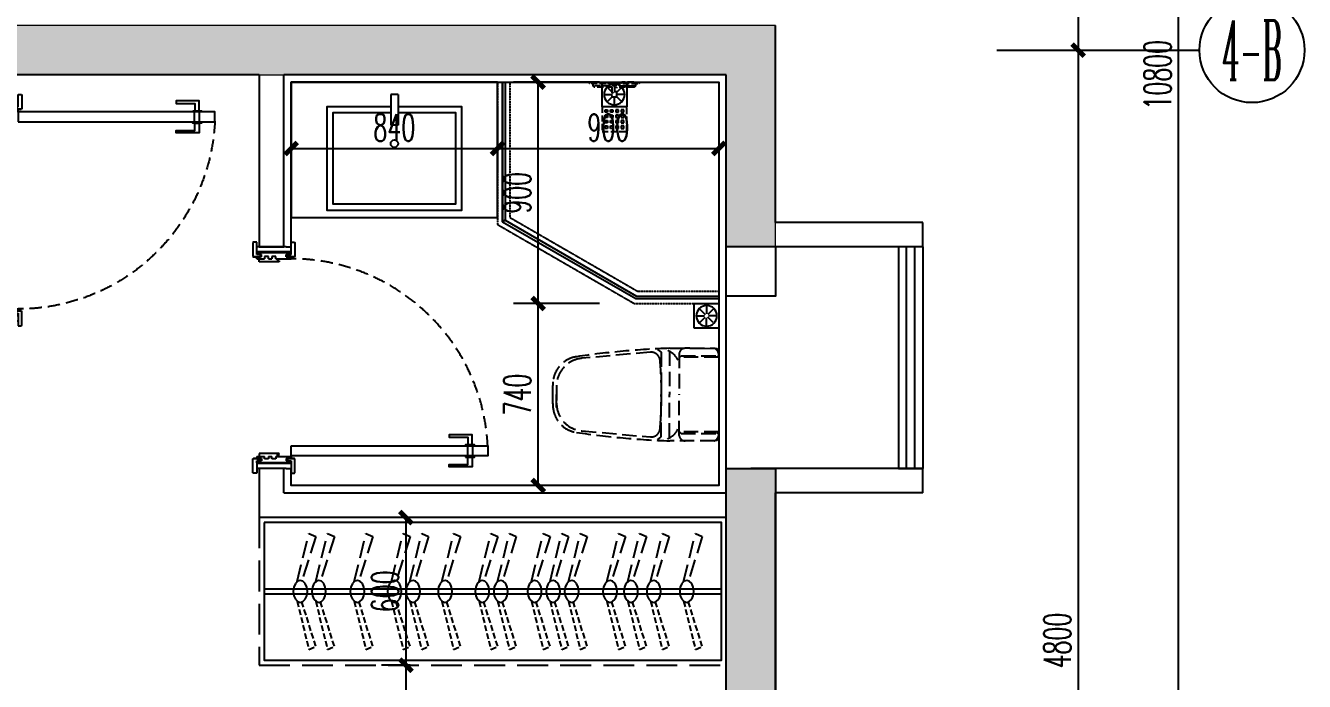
# Model space of a CAD drawing. Extents: x 184967 to 628822, y -100826 to 121332.
# Drawn here: x 400844 to 406046, y 7127 to 9793 of the extents above; entities that cross this region are included whole.
import ezdxf
from ezdxf.enums import TextEntityAlignment as Align

# ---------------------------------------------------------------- set-up
doc = ezdxf.new("R2010")
doc.units = 0
doc.header["$MEASUREMENT"] = 0
for name, pattern in [('__DASH', [0.35, 0.25, -0.1]), ('DASH', [0.35, 0.25, -0.1]), ('DASHED2', [0.375, 0.25, -0.125])]:
    doc.linetypes.add(name, pattern=pattern)
for name, color, linetype in [('0-固定家具到顶', 55, 'Continuous'), ('0-完成面', 47, 'Continuous'), ('0-活动家具', 55, 'Continuous'), ('AXIS_TEXT', 7, 'Continuous'), ('E03-地漏', 6, 'Continuous'), ('P10-固定家具', 51, 'Continuous'), ('P11-平面门套', 47, 'Continuous'), ('P11-平面门扇', 47, 'Continuous'), ('PUB_DIM', 3, 'Continuous'), ('WALL', 145, 'Continuous'), ('WINDOW', 141, 'Continuous')]:
    doc.layers.add(name, color=color, linetype=linetype)
doc.layers.add('4#6#-col-2F~31F$0$COLU', color=7, linetype='Continuous', lineweight=0)
doc.layers.add('4#6#-col-2F~31F$0$COLU_HATCH', color=251, linetype='Continuous', lineweight=0)
doc.styles.add('_TCH_AXIS', font='COMPLEX', dxfattribs={"bigfont": 'GBCBIG'})
doc.styles.add('COMPLEX', font='COMPLEX')
doc.styles.add('尺寸标注', font='txt.shx', dxfattribs={"width": 0.6, "height": 110})
doc.dimstyles.new('1-50', dxfattribs={"dimscale": 50, "dimtxt": 110, "dimasz": 1, "dimexe": 2, "dimexo": 2, "dimgap": 0.6, "dimtad": 1, "dimdec": 0, "dimrnd": 5, "dimtxsty": '尺寸标注', "dimblk": 'ARCHTICK', "dimcen": 2.5, "dimclrd": 251, "dimclre": 251, "dimclrt": 50, "dimadec": 0, "dimazin": 0, "dimtfac": 1, "dimtdec": 0, "dimtix": 1, "dimtmove": 2, "dimatfit": 3, "dimldrblk": 'DOT', "dimfxl": 1, "dimarcsym": 0})

# ---------------------------------------------------------------- blocks, each defined once
blk = doc.blocks.new('$WINLIB2D$00000001')
at = {"color": 0}
for points in [[(-0.4999999999999964, 0.5000000000000142), (-0.4999999999999964, -0.4999999999999858)], [(-0.4999999999999964, 0.5000000000000142), (0.5000000000000036, 0.5000000000000142)], [(0.5000000000000036, -0.4999999999999858), (0.5000000000000036, 0.5000000000000142)], [(0.5000000000000036, 0.1666666666666714), (-0.4999999999999964, 0.1666666666666714)], [(0.5000000000000036, -0.1666666666666572), (-0.4999999999999964, -0.1666666666666572)], [(-0.4999999999999964, -0.4999999999999858), (0.5000000000000036, -0.4999999999999858)]]:
    blk.add_lwpolyline(points, dxfattribs=at)
blk = doc.blocks.new('_ArchTick')
at = {"color": 0, "linetype": 'ByBlock', "const_width": 0.4}
blk.add_lwpolyline([(-0.5, -0.5), (0.5, 0.5)], dxfattribs=at)
blk = doc.blocks.new('*D1083')
at = {"layer": 'Defpoints', "color": 0, "linetype": 'ByBlock', "transparency": 16777216}
for p in [(404794.4121756805, 14993.38166650412), (405533.4859767653, 14993.38166650412), (404794.4121756805, 4193.381666684758)]:
    blk.add_point(p, dxfattribs=at)
at = {"layer": 'PUB_DIM', "color": 251, "lineweight": -2, "transparency": 16777216}
for p, q in [((405283.4859767653, 14993.38166650412), (405633.4859767653, 14993.38166650412)), ((405533.4859767653, 4193.381666684758), (405533.4859767653, 14993.38166650412)), ((405283.4859767653, 4193.381666684758), (405633.4859767653, 4193.381666684758))]:
    blk.add_line(p, q, dxfattribs=at)
at = {"layer": 'PUB_DIM', "color": 251, "linetype": 'ByBlock', "lineweight": -2, "transparency": 16777216, "xscale": 50, "yscale": 50, "zscale": 50}
for p, rotation in [((405533.4859767653, 14993.38166650412), 90), ((405533.4859767653, 4193.381666684758), 270)]:
    blk.add_blockref('_ArchTick', p, dxfattribs=dict(at, rotation=rotation))
at = {"layer": 'PUB_DIM', "color": 50, "linetype": 'ByBlock', "transparency": 16777216, "insert": (405448.4859767652, 9593.38166659432), "char_height": 110, "attachment_point": 5, "rotation": 90, "style": '尺寸标注'}
blk.add_mtext('10800', dxfattribs=at)
blk = doc.blocks.new('_Dot')
at = {"color": 0, "linetype": 'ByBlock', "lineweight": -2}
blk.add_line((-0.5, 0), (-1, 0), dxfattribs=at)
at = {"color": 0, "linetype": 'ByBlock', "const_width": 0.5}
blk.add_lwpolyline([(-0.25, 0, 1), (0.25, 0, 1)], format="xyb", close=True, dxfattribs=at)
blk = doc.blocks.new('*D1086')
at = {"layer": 'Defpoints', "color": 0, "linetype": 'ByBlock', "transparency": 16777216}
for p in [(404794.4121756805, 12393.38166650409), (404794.4121756805, 9693.381666504083), (405125.6928600465, 9693.381666504083)]:
    blk.add_point(p, dxfattribs=at)
at = {"layer": 'PUB_DIM', "color": 251, "lineweight": -2, "transparency": 16777216}
for p, q in [((404894.4121756805, 12393.38166650409), (405225.6928600465, 12393.38166650409)), ((405125.6928600465, 12393.38166650409), (405125.6928600465, 9693.381666504083)), ((404894.4121756805, 9693.381666504083), (405225.6928600465, 9693.381666504083))]:
    blk.add_line(p, q, dxfattribs=at)
at = {"layer": 'PUB_DIM', "color": 251, "linetype": 'ByBlock', "lineweight": -2, "transparency": 16777216, "xscale": 50, "yscale": 50, "zscale": 50}
for p, rotation in [((405125.6928600465, 12393.38166650409), 90), ((405125.6928600465, 9693.381666504083), 270)]:
    blk.add_blockref('_ArchTick', p, dxfattribs=dict(at, rotation=rotation))
at = {"layer": 'PUB_DIM', "color": 50, "linetype": 'ByBlock', "transparency": 16777216, "insert": (405040.6928600463, 11043.38166650397), "char_height": 110, "attachment_point": 5, "rotation": 90, "style": '尺寸标注'}
blk.add_mtext('2700', dxfattribs=at)
blk = doc.blocks.new('*D1087')
at = {"layer": 'Defpoints', "color": 0, "linetype": 'ByBlock', "transparency": 16777216}
for p in [(404794.4121756805, 9693.381666504083), (404794.4121756805, 4893.381666504081), (405125.6928600465, 4893.381666504081)]:
    blk.add_point(p, dxfattribs=at)
at = {"layer": 'PUB_DIM', "color": 251, "lineweight": -2, "transparency": 16777216}
for p, q in [((404894.4121756805, 9693.381666504083), (405225.6928600465, 9693.381666504083)), ((405125.6928600465, 9693.381666504083), (405125.6928600465, 4893.381666504081)), ((404894.4121756805, 4893.381666504081), (405225.6928600465, 4893.381666504081))]:
    blk.add_line(p, q, dxfattribs=at)
at = {"layer": 'PUB_DIM', "color": 251, "linetype": 'ByBlock', "lineweight": -2, "transparency": 16777216, "xscale": 50, "yscale": 50, "zscale": 50}
for p, rotation in [((405125.6928600465, 9693.381666504083), 90), ((405125.6928600465, 4893.381666504081), 270)]:
    blk.add_blockref('_ArchTick', p, dxfattribs=dict(at, rotation=rotation))
at = {"layer": 'PUB_DIM', "color": 50, "linetype": 'ByBlock', "transparency": 16777216, "insert": (405040.6928600463, 7293.381666503967), "char_height": 110, "attachment_point": 5, "rotation": 90, "style": '尺寸标注'}
blk.add_mtext('4800', dxfattribs=at)
blk = doc.blocks.new('_AXISO')
blk.add_circle((0, 0), 0.5)
at = {"layer": 'AXIS_TEXT', "style": 'COMPLEX', "width": 1.041666666666667}
blk.add_attdef('A', text='', height=0.56, dxfattribs=at).set_placement((-0.25, -0.28), (0.25, -0.28), align=Align.FIT)
blk = doc.blocks.new('KP12.00 Level 23 Keyplan$0$HBA-Hanger')
at = {"color": 250, "linetype": 'DASH', "ltscale": 300}
blk.add_polyline3d([(-46.9451, 30.1133, 0), (-43.7782, 19.371, 0), (-33.1952, 8.819989999999999, 0), (-18.7283, 2.44564, 0), (0, 0, 0), (18.7283, 2.44564, 0), (33.1952, 8.819989999999999, 0), (43.7782, 19.371, 0), (46.9451, 30.1133, 0), (43.7782, 40.8557, 0), (33.1952, 51.4067, 0), (18.7283, 57.78100000000001, 0), (0, 60.2267, 0), (-18.7283, 57.78100000000001, 0), (-33.1952, 51.4067, 0), (-43.7782, 40.8557, 0)], close=True, dxfattribs=at)
at = {"color": 250, "linetype": 'DASH', "ltscale": 100}
blk.add_polyline3d([(-41.9496, 43.4272, 0), (-248.539, -6.68425, 0), (-234.963, -36.2244, 0), (-45.5965, 22.9304, 0)], dxfattribs=at)
at = {"color": 250, "linetype": 'DASH', "ltscale": 300}
blk.add_polyline3d([(41.9496, 43.4272, 0), (248.539, -6.68425, 0), (234.963, -36.2244, 0), (45.5965, 22.9304, 0)], dxfattribs=at)
blk = doc.blocks.new('A$C45F771E5')
at = {"linetype": 'DASH', "ltscale": 250}
for p, q in [((0.00102550160399062, 409.3513456922281), (8.92933470659217, 421.6176398677542)), ((1.01831458255765, 223.8478525753016), (1.018314582674065, 393.4956126295146)), ((10.18263413538251, 391.407680940514), (2.401482614886746, 384.2809032741259)), ((20.00429553250433, 423.8478525753017), (213.6609417224827, 423.8478525751271)), ((266.7361278903263, 418.9728137101046), (249.9953908509051, 406.7065195345785)), ((1.01831458255765, 54.20009251796475), (1.01831458255765, 223.8478525753016)), ((10.18263413521345, 56.28802420683974), (2.401482614601263, 63.41480187340241)), ((0.001025501434924081, 38.34435945530021), (8.92933470630669, 26.07806527954128)), ((213.660941722308, 23.84785257223595), (20.00429553232971, 23.84785257223595))]:
    blk.add_line(p, q, dxfattribs=at)
at = {"color": 251, "linetype": 'DASH', "ltscale": 250}
for p, q in [((8.92933470659217, 421.6176398677542), (94.86496239268482, 423.8478525752342)), ((164.724924087839, 391.407680940514), (10.18263413538251, 391.407680940514)), ((172.0737794267132, 383.2011186058423), (164.724924087839, 391.407680940514)), ((172.9881622440533, 400.4303954344265), (172.9881622440007, 223.8478525751852)), ((214.2818844082358, 410.0518634527106), (214.2818844082358, 223.8478525751852)), ((249.9953908509051, 406.7065195345785), (249.9953908508469, 223.8478525751852)), ((2.61763070590122, 385.144780722903), (171.2091870635866, 385.1447807227285)), ((702.8442899930574, 279.2833265614313), (702.8442899929984, 223.8478525488442)), ((172.9881622438843, 47.26530971304345), (172.9881622440007, 223.8478525751852)), ((214.2818844081194, 37.64384169465231), (214.2818844082358, 223.8478525751852)), ((249.9953908508469, 40.98918561266802), (249.9953908508469, 223.8478525751852)), ((2.617630705732153, 62.55092442474165), (171.2091870634176, 62.55092442474165)), ((164.7249240876699, 56.28802420689792), (10.18263413521345, 56.28802420683974)), ((172.0737794265442, 64.49458654174418), (164.7249240876699, 56.28802420689792)), ((8.92933470630669, 26.07806527954128), (94.86496239251572, 23.84785257223595)), ((127.2302854773297, 23.84785257223595), (146.2030548807524, 23.84785257223595)), ((266.7361278900935, 28.7228914371419), (249.9953908508469, 40.98918561266802))]:
    blk.add_line(p, q, dxfattribs=at)
for points in [[(0.00102550160399062, 409.3513456922281), (8.92933470659217, 421.6176398677542), (94.86496239268482, 423.8478525752342)], [(172.0737794267132, 383.2011186058423), (164.724924087839, 391.407680940514), (10.18263413538251, 391.407680940514), (2.401482614886746, 384.2809032741259)], [(214.2818844082358, 410.0518634527106), (214.2818844082358, 223.8478525751852)], [(266.7361278903263, 418.9728137101046), (249.9953908509051, 406.7065195345785), (249.9953908508469, 223.8478525751852)], [(2.61763070590122, 385.144780722903), (171.2091870635866, 385.1447807227285)], [(214.2818844081194, 37.64384169465231), (214.2818844082358, 223.8478525751852)], [(266.7361278900935, 28.7228914371419), (249.9953908508469, 40.98918561266802), (249.9953908508469, 223.8478525751852)], [(172.0737794265442, 64.49458654174418), (164.7249240876699, 56.28802420689792), (10.18263413521345, 56.28802420683974), (2.401482614601263, 63.41480187340241)], [(2.617630705732153, 62.55092442474165), (171.2091870634176, 62.55092442474165)], [(0.001025501434924081, 38.34435945530021), (8.92933470630669, 26.07806527954128), (94.86496239251572, 23.84785257223595)]]:
    blk.add_lwpolyline(points, dxfattribs=at)
for points in [[(127.2302854775569, 423.8478525752342), (146.2030548809216, 423.8478525752342, -0.3754996374147732), (172.9881622440533, 400.4303954344265), (172.9881622440007, 223.8478525751852)], [(223.2102834875986, 414.5123385816113, 0.1885222321865349), (177.4524067208695, 372.1378994287807, -15.47106242147901)], [(249.1720840398047, 223.8478525751852, 0.01994155661742737), (255.0831698799448, 77.60918515224077, 0.4066722464521865), (296.4607791803137, 40.63386732225374), (593.525538256613, 67.18109501083313, 0.3883429625207723), (702.8442899929984, 186.704778586646), (702.8442899929984, 260.9909265198017, 0.3883429624818031), (593.5255382728024, 380.5146100941678), (296.4607791803137, 407.0618378247599)], [(127.2302854773297, 23.84785257223595), (146.2030548807524, 23.84785257223595, 0.3754996374147732), (172.9881622438843, 47.26530971304345), (172.9881622440007, 223.8478525751852)], [(223.2102834874822, 33.183366565868, -0.1885222321865349), (177.452406720753, 75.55780571846591, 15.47106242147901)]]:
    blk.add_lwpolyline(points, format="xyb", dxfattribs=at)
at = {"linetype": 'DASH', "ltscale": 250}
for centre, radius, start, end in [((34.77285025132005, 393.4956126295146), 33.75453566864599, 115.9462643292939, 180.0000000033351), ((81.54727861517506, -3282.670467726673), 3708.872076290801, 81.71209102201253, 87.9586362328264), ((598.8737855585706, 268.7202549612136), 120, 4.708614871515087, 81.7120910220123), ((-47.97566272504196, 215.4416321999431), 769.0399220295711, 0.62630108548336, 4.708614871515087), ((-47.97566272492553, 232.2540728983275), 769.0399220295761, 355.2913851290503, 359.373698914515), ((598.8737855592183, 178.975450143445), 120, 278.2879089717577, 355.2913851290503), ((81.54727901306143, 3730.366172811302), 3708.87207621372, 272.0413637610987, 278.2879089717581), ((34.77285025132005, 54.20009251796475), 33.7545356685915, 180.0000000033351, 244.0537356707062)]:
    blk.add_arc(centre, radius, start, end, dxfattribs=at)
at = {"color": 251, "linetype": 'DASH', "ltscale": 250}
for centre, radius, start, end in [((146.2030548809216, 396.8205953501654), 27.02725722512696, 7.675444633609972, 90), ((254.5271080249513, 334.802030780469), 85.64155923862576, 111.4490195279883, 154.1539204120492), ((294.7431819340272, 367.3442543554702), 39.75470509197115, 87.52377194218319, 176.0446162020167), ((2084.739244785531, 222.8915346462657), 1835.567409863138, 175.4004868372702, 179.970149295022), ((2084.739244355904, 224.8041704823966), 1835.567409433512, 180.0298507088602, 184.599513163269), ((254.5271080248349, 112.8936743668357), 85.64155923862576, 205.8460795909292, 248.5509804720116), ((294.7431819339108, 80.35145079177639), 39.75470509207925, 183.9553837979833, 272.4762280311253), ((146.2030548807524, 50.8751097973047), 27.02725722512696, 270, 352.3245553597796)]:
    blk.add_arc(centre, radius, start, end, dxfattribs=at)
blk = doc.blocks.new('*D1106')
at = {"layer": 'Defpoints', "color": 0, "linetype": 'ByBlock', "transparency": 16777216}
for p in [(401924.4121759415, 9563.381665629771), (402764.4121756691, 9563.381665629771), (402764.4121756691, 9293.836216908705)]:
    blk.add_point(p, dxfattribs=at)
at = {"layer": 'WALL', "color": 251, "lineweight": -2, "transparency": 16777216}
for p, q in [((401924.4121759415, 9463.381665629771), (401924.4121759415, 9193.836216908705)), ((402764.4121756691, 9463.381665629771), (402764.4121756691, 9193.836216908705)), ((401924.4121759415, 9293.836216908705), (402764.4121756691, 9293.836216908705))]:
    blk.add_line(p, q, dxfattribs=at)
at = {"layer": 'WALL', "color": 251, "linetype": 'ByBlock', "lineweight": -2, "transparency": 16777216, "xscale": 50, "yscale": 50, "zscale": 50, "rotation": 180}
blk.add_blockref('_ArchTick', (401924.4121759415, 9293.836216908705), dxfattribs=at)
at = {"layer": 'WALL', "color": 251, "linetype": 'ByBlock', "lineweight": -2, "transparency": 16777216, "xscale": 50, "yscale": 50, "zscale": 50}
blk.add_blockref('_ArchTick', (402764.4121756691, 9293.836216908705), dxfattribs=at)
at = {"layer": 'WALL', "color": 50, "linetype": 'ByBlock', "transparency": 16777216, "insert": (402344.4121758053, 9378.836216908705), "char_height": 110, "attachment_point": 5, "style": '尺寸标注'}
blk.add_mtext('840', dxfattribs=at)
blk = doc.blocks.new('*D1107')
at = {"layer": 'Defpoints', "color": 0, "linetype": 'ByBlock', "transparency": 16777216}
for p in [(402764.4121756691, 9563.381665629771), (403664.4121756691, 9563.381664909524), (403664.4121756691, 9293.836216908705)]:
    blk.add_point(p, dxfattribs=at)
at = {"layer": 'WALL', "color": 251, "lineweight": -2, "transparency": 16777216}
for p, q in [((402764.4121756691, 9463.381665629771), (402764.4121756691, 9193.836216908705)), ((403664.4121756691, 9463.381664909524), (403664.4121756691, 9193.836216908705)), ((402764.4121756691, 9293.836216908705), (403664.4121756691, 9293.836216908705))]:
    blk.add_line(p, q, dxfattribs=at)
at = {"layer": 'WALL', "color": 251, "linetype": 'ByBlock', "lineweight": -2, "transparency": 16777216, "xscale": 50, "yscale": 50, "zscale": 50, "rotation": 180}
blk.add_blockref('_ArchTick', (402764.4121756691, 9293.836216908705), dxfattribs=at)
at = {"layer": 'WALL', "color": 251, "linetype": 'ByBlock', "lineweight": -2, "transparency": 16777216, "xscale": 50, "yscale": 50, "zscale": 50}
blk.add_blockref('_ArchTick', (403664.4121756691, 9293.836216908705), dxfattribs=at)
at = {"layer": 'WALL', "color": 50, "linetype": 'ByBlock', "transparency": 16777216, "insert": (403214.4121756691, 9378.836216908705), "char_height": 110, "attachment_point": 5, "style": '尺寸标注'}
blk.add_mtext('900', dxfattribs=at)
blk = doc.blocks.new('*D1108')
at = {"layer": 'Defpoints', "color": 0, "linetype": 'ByBlock', "transparency": 16777216}
for p in [(402929.1125964245, 8663.381664855744), (403664.4121758154, 8663.381664855744), (403664.4121759454, 7923.381664843826)]:
    blk.add_point(p, dxfattribs=at)
at = {"layer": 'WALL', "color": 251, "lineweight": -2, "transparency": 16777216}
for p, q in [((403179.1125964245, 8663.381664855744), (402829.1125964245, 8663.381664855744)), ((402929.1125964245, 7923.381664843825), (402929.1125964245, 8663.381664855744)), ((403179.1125964245, 7923.381664843825), (402829.1125964245, 7923.381664843825))]:
    blk.add_line(p, q, dxfattribs=at)
at = {"layer": 'WALL', "color": 251, "linetype": 'ByBlock', "lineweight": -2, "transparency": 16777216, "xscale": 50, "yscale": 50, "zscale": 50}
for p, rotation in [((402929.1125964245, 8663.381664855744), 90), ((402929.1125964245, 7923.381664843825), 270)]:
    blk.add_blockref('_ArchTick', p, dxfattribs=dict(at, rotation=rotation))
at = {"layer": 'WALL', "color": 50, "linetype": 'ByBlock', "transparency": 16777216, "insert": (402844.1125964244, 8293.381664849669), "char_height": 110, "attachment_point": 5, "rotation": 90, "style": '尺寸标注'}
blk.add_mtext('740', dxfattribs=at)
blk = doc.blocks.new('*D1109')
at = {"layer": 'Defpoints', "color": 0, "linetype": 'ByBlock', "transparency": 16777216}
for p in [(402929.1125964245, 9563.381664909528), (403664.4121756693, 9563.381664909528), (403664.4121758154, 8663.381664855744)]:
    blk.add_point(p, dxfattribs=at)
at = {"layer": 'WALL', "color": 251, "lineweight": -2, "transparency": 16777216}
for p, q in [((403179.1125964245, 9563.381664909528), (402829.1125964245, 9563.381664909528)), ((402929.1125964245, 8663.381664855744), (402929.1125964245, 9563.381664909528)), ((403179.1125964245, 8663.381664855744), (402829.1125964245, 8663.381664855744))]:
    blk.add_line(p, q, dxfattribs=at)
at = {"layer": 'WALL', "color": 251, "linetype": 'ByBlock', "lineweight": -2, "transparency": 16777216, "xscale": 50, "yscale": 50, "zscale": 50}
for p, rotation in [((402929.1125964245, 9563.381664909528), 90), ((402929.1125964245, 8663.381664855744), 270)]:
    blk.add_blockref('_ArchTick', p, dxfattribs=dict(at, rotation=rotation))
at = {"layer": 'WALL', "color": 50, "linetype": 'ByBlock', "transparency": 16777216, "insert": (402844.1125964244, 9113.38166488252), "char_height": 110, "attachment_point": 5, "rotation": 90, "style": '尺寸标注'}
blk.add_mtext('900', dxfattribs=at)
blk = doc.blocks.new('*U897')
for p, q in [((8881.690082532416, 2357.286301558022), (8921.690082532416, 2357.286301558022)), ((8881.690082532416, 2337.286301558022), (8921.690082532416, 2337.286301558022)), ((8072.909224809416, 1599.684220538971), (8072.909224809417, 1619.684220539)), ((8972.90922461915, 1599.684220538968), (8972.90922461915, 1619.684220539055)), ((8072.909224809379, 1599.684220539), (8072.909224601985, 1499.684220538942)), ((8972.909224619216, 1599.684220538997), (8972.90922482661, 1499.684220538939)), ((8072.909224601985, 1499.684220538942), (8072.909224601985, 1479.684220539)), ((8972.90922482661, 1499.684220538939), (8972.909224826608, 1479.684220538997))]:
    blk.add_line(p, q)
at = {"ltscale": 200}
for p, q in [((8052.828697551973, 1633.084220539023), (8054.42869755195, 1634.684220539)), ((8052.828697551973, 1619.684220539), (8052.828697551973, 1633.084220539023)), ((8103.828697551857, 1619.684220539), (8052.828697551973, 1619.684220539)), ((8054.42869755195, 1634.684220539), (8111.228697551996, 1634.684220539)), ((8092.828697551973, 1619.684220539), (8092.828697551971, 1479.684220539)), ((8095.828697551971, 1479.684220539), (8095.828697551973, 1619.684220539)), ((8095.828697551973, 1619.684220539), (8095.828697551971, 1479.684220539)), ((8103.828697551739, 1599.684220539), (8103.828697551857, 1619.684220539)), ((8111.228697551996, 1634.684220539), (8112.828697551973, 1633.084220539023)), ((8112.828697551973, 1633.084220539023), (8112.828697551971, 1604.684220539)), ((8112.828697551506, 1599.684220539), (8112.828697551508, 1631.639428719356)), ((8120.828697551973, 1619.684220539), (8112.828697551973, 1619.684220539)), ((8120.82869755203, 1557.467058610813), (8120.828697552031, 1619.684220539)), ((8924.989751876623, 1619.684220538997), (8932.989751876623, 1619.684220538997)), ((8924.989751876565, 1557.46705861081), (8924.989751876565, 1619.684220538997)), ((8934.5897518766, 1634.684220538997), (8932.989751876623, 1633.08422053902)), ((8932.989751876623, 1633.08422053902), (8932.989751876623, 1604.684220538997)), ((8932.989751877089, 1599.684220538997), (8932.989751877089, 1631.639428719353)), ((8991.389751876646, 1634.684220538997), (8934.5897518766, 1634.684220538997)), ((8941.989751876856, 1599.684220538997), (8941.98975187674, 1619.684220538997)), ((8941.98975187674, 1619.684220538997), (8992.989751876623, 1619.684220538997)), ((8949.989751876623, 1479.684220538997), (8949.989751876623, 1619.684220538997)), ((8949.989751876623, 1619.684220538997), (8949.989751876623, 1479.684220538997)), ((8952.989751876623, 1619.684220538997), (8952.989751876623, 1479.684220538997)), ((8992.989751876623, 1633.08422053902), (8991.389751876646, 1634.684220538997)), ((8992.989751876623, 1619.684220538997), (8992.989751876623, 1633.08422053902)), ((8104.828697551739, 1604.684220539), (8103.828697551739, 1605.684220539)), ((8112.828697551739, 1599.684220539), (8103.828697551739, 1599.684220539)), ((8112.828697551971, 1604.684220539), (8104.828697551739, 1604.684220539)), ((8120.82869755203, 1571.684220539), (8124.913295194854, 1571.684220538942)), ((8124.913295194796, 1563.964220538737), (8124.913295194854, 1571.684220538942)), ((8124.913295194796, 1563.964220538737), (8128.744099909205, 1563.964220538737)), ((8128.744099909205, 1563.964220538737), (8128.744099909263, 1571.684220538942)), ((8128.744099909263, 1571.684220538942), (8132.82869755203, 1571.684220539)), ((8132.82869755203, 1571.684220539), (8132.82869755203, 1489.684220539)), ((8912.989751876565, 1571.684220538997), (8912.989751876565, 1489.684220538997)), ((8917.074349519331, 1571.684220538939), (8912.989751876565, 1571.684220538997)), ((8917.07434951939, 1563.964220538734), (8917.074349519331, 1571.684220538939)), ((8920.905154233798, 1563.964220538734), (8917.07434951939, 1563.964220538734)), ((8924.989751876565, 1571.684220538997), (8920.90515423374, 1571.684220538939)), ((8920.905154233798, 1563.964220538734), (8920.90515423374, 1571.684220538939)), ((8932.989751876623, 1604.684220538997), (8940.989751876856, 1604.684220538997)), ((8932.989751876856, 1599.684220538997), (8941.989751876856, 1599.684220538997)), ((8940.989751876856, 1604.684220538997), (8941.989751876856, 1605.684220538997)), ((8111.82869755203, 1557.467058610813), (8111.82869755203, 1541.467058610813)), ((8120.82869755203, 1557.467058610813), (8111.82869755203, 1557.467058610813)), ((8111.82869755203, 1541.467058610813), (8120.82869755203, 1541.467058610813)), ((8120.82869755203, 1528.0825231715), (8111.82869755203, 1528.0825231715)), ((8111.82869755203, 1528.0825231715), (8111.82869755203, 1512.0825231715)), ((8111.82869755203, 1512.0825231715), (8120.82869755203, 1512.0825231715)), ((8120.82869755203, 1528.0825231715), (8120.82869755203, 1541.467058610813)), ((8120.82869755203, 1479.684220539), (8120.82869755203, 1512.0825231715)), ((8924.989751876565, 1557.46705861081), (8933.989751876565, 1557.46705861081)), ((8924.989751876565, 1528.082523171497), (8924.989751876565, 1541.46705861081)), ((8933.989751876565, 1541.46705861081), (8924.989751876565, 1541.46705861081)), ((8924.989751876565, 1528.082523171497), (8933.989751876565, 1528.082523171497)), ((8924.989751876565, 1479.684220538997), (8924.989751876565, 1512.082523171497)), ((8933.989751876565, 1512.082523171497), (8924.989751876565, 1512.082523171497)), ((8933.989751876565, 1557.46705861081), (8933.989751876565, 1541.46705861081)), ((8933.989751876565, 1528.082523171497), (8933.989751876565, 1512.082523171497)), ((8103.828697551855, 1479.684220539), (8052.828697551972, 1479.684220539)), ((8052.828697551972, 1479.684220539), (8052.828697551972, 1466.284220538977)), ((8052.828697551972, 1466.284220538977), (8054.428697551949, 1464.684220539)), ((8054.428697551949, 1464.684220539), (8111.228697551413, 1464.684220539)), ((8095.828697551971, 1479.684220539), (8103.828697551971, 1479.684220539)), ((8112.828697551739, 1499.684220539), (8103.828697551739, 1499.684220539)), ((8103.828697551739, 1499.684220539), (8103.828697551855, 1479.684220539)), ((8104.828697551739, 1494.684220539), (8103.828697551739, 1493.684220539)), ((8112.828697551971, 1494.684220539), (8104.828697551739, 1494.684220539)), ((8111.228697551413, 1464.684220539), (8112.828697551447, 1466.284220538977)), ((8112.828697551506, 1499.684220539), (8112.828697551447, 1466.284220538977)), ((8112.828697551971, 1466.684220539), (8112.828697551971, 1494.684220539)), ((8120.82869755203, 1479.684220539), (8112.82869755203, 1479.684220539)), ((8132.82869755203, 1489.684220539), (8120.82869755203, 1489.684220539)), ((8912.989751876565, 1489.684220538997), (8924.989751876565, 1489.684220538997)), ((8924.989751876565, 1479.684220538997), (8932.989751876565, 1479.684220538997)), ((8932.989751877089, 1499.684220538997), (8932.989751877147, 1466.284220538974)), ((8932.989751876856, 1499.684220538997), (8941.989751876856, 1499.684220538997)), ((8932.989751876623, 1494.684220538997), (8940.989751876856, 1494.684220538997)), ((8932.989751876623, 1466.684220538997), (8932.989751876623, 1494.684220538997)), ((8934.589751877182, 1464.684220538997), (8932.989751877147, 1466.284220538974)), ((8991.389751876644, 1464.684220538997), (8934.589751877182, 1464.684220538997)), ((8940.989751876856, 1494.684220538997), (8941.989751876856, 1493.684220538997)), ((8941.989751876856, 1499.684220538997), (8941.98975187674, 1479.684220538997)), ((8941.98975187674, 1479.684220538997), (8992.989751876621, 1479.684220538997)), ((8949.989751876623, 1479.684220538997), (8941.989751876623, 1479.684220538997)), ((8992.989751876621, 1466.284220538974), (8991.389751876644, 1464.684220538997)), ((8992.989751876621, 1479.684220538997), (8992.989751876621, 1466.284220538974))]:
    blk.add_line(p, q, dxfattribs=at)
for points in [[(8881.690082344581, 1619.684220539056), (8881.690082344585, 2419.684220539064), (8921.690082344585, 2419.684220539064), (8921.690082344581, 1619.684220539055)], [(8846.690082532416, 2356.175190447073), (8836.690082532416, 2356.175190447073), (8836.690082532416, 2262.841857113643), (8846.690082532416, 2262.841857113643), (8846.690082532416, 2338.397412669263), (8876.690082532416, 2338.397412669263), (8876.690082532416, 2356.175190447073)], [(8881.690082532416, 2329.508523780329), (8881.690082532416, 2365.064079335891), (8876.690082532416, 2365.064079335891), (8876.690082532416, 2329.508523780329)], [(8926.690082532532, 2329.508523780329), (8926.690082532532, 2365.064079335891), (8921.690082532416, 2365.064079335891), (8921.690082532416, 2329.508523780329)], [(8956.690082532416, 2356.175190447073), (8966.690082532416, 2356.175190447073), (8966.690082532416, 2262.841857113642), (8956.690082532416, 2262.841857113643), (8956.690082532416, 2338.397412669263), (8926.690082532532, 2338.397412669263), (8926.690082532532, 2356.175190447073)]]:
    blk.add_lwpolyline(points, close=True)
at = {"color": 250, "linetype": 'DASHED2', "ltscale": 200}
blk.add_arc((8921.690082344581, 1619.684220539055), 800.8613847925509, 92.65764205433811, 180, dxfattribs=at)
blk = doc.blocks.new('*D1110')
at = {"layer": 'Defpoints', "color": 0, "linetype": 'ByBlock', "transparency": 16777216}
for p in [(402508.5294654999, 7793.381666535981), (402391.619084352, 7193.381666536097), (402508.5294654998, 7193.381666536097)]:
    blk.add_point(p, dxfattribs=at)
at = {"layer": 'WALL', "color": 251, "lineweight": -2, "transparency": 16777216}
for p, q in [((402408.5294654999, 7793.381666535981), (402291.619084352, 7793.381666535981)), ((402391.619084352, 7793.381666535981), (402391.619084352, 7193.381666536097)), ((402408.5294654998, 7193.381666536097), (402291.619084352, 7193.381666536097))]:
    blk.add_line(p, q, dxfattribs=at)
at = {"layer": 'WALL', "color": 251, "linetype": 'ByBlock', "lineweight": -2, "transparency": 16777216, "xscale": 50, "yscale": 50, "zscale": 50}
for p, rotation in [((402391.619084352, 7793.381666535981), 90), ((402391.619084352, 7193.381666536097), 270)]:
    blk.add_blockref('_ArchTick', p, dxfattribs=dict(at, rotation=rotation))
at = {"layer": 'WALL', "color": 50, "linetype": 'ByBlock', "transparency": 16777216, "insert": (402306.6190843519, 7493.381666535924), "char_height": 110, "attachment_point": 5, "rotation": 90, "style": '尺寸标注'}
blk.add_mtext('600', dxfattribs=at)
blk = doc.blocks.new('*D1111')
at = {"layer": 'Defpoints', "color": 0, "linetype": 'ByBlock', "transparency": 16777216}
for p in [(402508.5294654998, 7193.381666536097), (402391.6190843516, 6543.381667825906), (402391.619084352, 6543.381667825906)]:
    blk.add_point(p, dxfattribs=at)
at = {"layer": 'WALL', "color": 251, "lineweight": -2, "transparency": 16777216}
for p, q in [((402408.5294654998, 7193.381666536097), (402291.619084352, 7193.381666536097)), ((402391.619084352, 7193.381666536097), (402391.619084352, 6543.381667825906)), ((402391.619084352, 6543.381667825906), (402491.619084352, 6543.381667825906))]:
    blk.add_line(p, q, dxfattribs=at)
at = {"layer": 'WALL', "color": 251, "linetype": 'ByBlock', "lineweight": -2, "transparency": 16777216, "xscale": 50, "yscale": 50, "zscale": 50}
for p, rotation in [((402391.619084352, 7193.381666536097), 90), ((402391.619084352, 6543.381667825906), 270)]:
    blk.add_blockref('_ArchTick', p, dxfattribs=dict(at, rotation=rotation))
at = {"layer": 'WALL', "color": 50, "linetype": 'ByBlock', "transparency": 16777216, "insert": (402306.6190843519, 6868.381667180886), "char_height": 110, "attachment_point": 5, "rotation": 90, "style": '尺寸标注'}
blk.add_mtext('650', dxfattribs=at)
blk = doc.blocks.new('A$C76680096')
at = {"color": 250, "ltscale": 10}
for p, q in [((22.77638892431792, 77.22383016908492), (44.35884866071865, 55.64137043268421)), ((50, 88.50021909340285), (50, 57.97801182488909)), ((77.2236110757403, 77.2238301690267), (55.64115133939775, 55.64137043268421)), ((11.5, 50.00021909340286), (42.02220726851374, 50.00021909340286)), ((22.77638892443434, 22.77660801760435), (44.35884866071865, 44.35906775388867)), ((50, 11.50021909340285), (50, 42.02242636168374)), ((77.22361107562388, 22.77660801766256), (55.64115133939775, 44.35906775388867)), ((88.49999999999999, 50.00021909340286), (57.97779273160267, 50.00021909340286))]:
    blk.add_line(p, q, dxfattribs=at)
blk.add_lwpolyline([(0, 0.0002190934028476), (100, 0.0002190934028476), (100, 100.0002190934028), (0, 100.0002190934028)], close=True)
blk.add_circle((50, 50.00021909340286), 42)
blk = doc.blocks.new('ngn')
for p, q in [((387519.8411042688, 106208.1692110398), (387644.8411042688, 106208.1692110398)), ((387519.8411042688, 106208.1692110398), (387519.8411042688, 106178.1692110398)), ((387519.8411042688, 106178.1692110398), (387644.8411042688, 106178.1692110398)), ((387644.8411042688, 106208.1692110398), (387644.8411042688, 106178.1692110398))]:
    blk.add_line(p, q)
for points in [[(387569.8411042688, 106178.1692110398), (387569.8411042688, 105918.1692110398), (387989.8411042688, 105918.1692110398), (387989.8411042688, 106468.1692110398), (387569.8411042688, 106468.1692110398), (387569.8411042688, 106208.1692110398)], [(387594.8411042688, 106178.1692110398), (387594.8411042688, 105943.1692110398), (387964.8411042688, 105943.1692110398), (387964.8411042688, 106443.1692110398), (387594.8411042688, 106443.1692110398), (387594.8411042688, 106208.1692110398)]]:
    blk.add_lwpolyline(points)
blk.add_circle((387719.8411042688, 106193.1692110398), 14.99999999999999)
blk = doc.blocks.new('dfgdf')
at = {"linetype": 'DASH', "ltscale": 100}
for p, q in [((78687.68891884388, 2714.935196453684), (78707.68891882898, 2714.935196696178)), ((78687.68891930641, 2674.93519646486), (78687.68891884388, 2714.935196453684)), ((78707.68891882898, 2714.935196696178), (78707.68891929151, 2674.935196685001)), ((78595.88859303648, 2657.935195407111), (78595.88859304055, 2656.93519539966)), ((78697.4817121354, 2659.935196574406), (78597.47417833182, 2659.935195414211)), ((78618.47417838222, 2654.935195657054), (78597.47417838968, 2654.935195414211)), ((78611.10333409128, 2667.935195583014), (78611.10333415322, 2661.935195575563)), ((78612.68891937919, 2669.935195597682), (78612.68891937964, 2669.891789696041)), ((78687.68891930641, 2674.93519646486), (78617.68891930647, 2674.93519565554)), ((78618.47417838222, 2654.935195657054), (78666.70617240763, 2654.9351962148)), ((78668.70617235804, 2657.935196249142), (78668.70617236957, 2656.935196245417)), ((78697.4817121354, 2659.935196574406), (78797.48924594643, 2659.935197727035)), ((78777.68891929896, 2674.935197509221), (78707.68891929902, 2674.935196696177)), ((78726.25725196647, 2657.935196914572), (78726.25725196316, 2656.935196903396)), ((78776.48924600429, 2654.935197484193), (78728.25725199378, 2654.935196937739)), ((78776.48924600429, 2654.935197484193), (78797.48924600423, 2654.935197727035)), ((78782.68891936427, 2669.935197563355), (78782.68891936474, 2669.891791661714)), ((78784.2745046985, 2667.935197585473), (78784.27450477533, 2661.935197578023)), ((78799.48924595462, 2657.935197761377), (78799.48924597372, 2656.935197753926))]:
    blk.add_line(p, q, dxfattribs=at)
at = {"color": 250, "linetype": 'DASH', "ltscale": 100}
for p, q in [((78676.03410144037, 2669.935196326326), (78612.68891937172, 2669.935195608858)), ((78707.68891936427, 2669.935196699902), (78687.68891937919, 2669.935196479761)), ((78718.92932261412, 2669.93519681492), (78782.27450469023, 2669.935197547406))]:
    blk.add_line(p, q, dxfattribs=at)
at = {"color": 251, "linetype": 'DASH', "ltscale": 100}
blk.add_line((78668.70617236957, 2656.935196245417), (78726.25725196316, 2656.935196903396), dxfattribs=at)
at = {"linetype": 'DASH', "ltscale": 100}
blk.add_lwpolyline([(78747.68892127744, 2754.935196763116), (78647.68892127744, 2754.935195607577), (78647.68892012196, 2854.935195607577), (78747.6889201219, 2854.935196763116)], close=True, dxfattribs=at)
at = {"color": 250, "linetype": 'DASH', "ltscale": 100}
for points in [[(78659.68892037628, 2832.919650884556), (78669.68892037628, 2832.919651000157), (78669.68892026077, 2842.919651000157), (78659.68892026079, 2842.919650884672)], [(78659.68892063052, 2810.919650884672), (78669.68892063058, 2810.919651000157), (78669.68892051492, 2820.919651000157), (78659.68892051496, 2820.919650884673)], [(78681.68892037633, 2832.919651138924), (78691.68892037633, 2832.919651254409), (78691.68892026077, 2842.919651254408), (78681.68892026077, 2842.919651138924)], [(78681.68892063058, 2810.919651138924), (78691.68892063058, 2810.919651254408), (78691.68892051504, 2820.919651254408), (78681.68892051496, 2820.919651138924)], [(78713.68892037633, 2832.919651508659), (78703.68892037633, 2832.919651393059), (78703.68892026077, 2842.919651393059), (78713.68892026079, 2842.919651508659)], [(78713.68892063062, 2810.919651508659), (78703.68892063058, 2810.919651393059), (78703.68892051496, 2820.919651393058), (78713.68892051504, 2820.919651508659)], [(78735.68892037633, 2832.919651762911), (78725.68892037633, 2832.919651647309), (78725.68892026079, 2842.91965164731), (78735.68892026079, 2842.919651762793)], [(78735.68892063058, 2810.919651762795), (78725.68892063058, 2810.91965164731), (78725.68892051496, 2820.91965164731), (78735.68892051496, 2820.919651762793)], [(78659.68892088477, 2788.919650884673), (78669.68892088471, 2788.919651000157), (78669.68892076927, 2798.919651000157), (78659.68892076919, 2798.919650884673)], [(78659.68892113872, 2766.935195746111), (78669.68892113867, 2766.935195861712), (78669.68892102319, 2776.935195861713), (78659.68892102319, 2776.935195746228)], [(78681.68892088477, 2788.919651138924), (78691.68892088477, 2788.919651254408), (78691.68892076919, 2798.919651254408), (78681.68892076929, 2798.919651138924)], [(78681.68892113867, 2766.935196000479), (78691.68892113867, 2766.935196115964), (78691.68892102319, 2776.935196115963), (78681.68892102313, 2776.935196000481)], [(78713.68892088477, 2788.919651508659), (78703.68892088477, 2788.919651393058), (78703.68892076923, 2798.919651393058), (78713.68892076923, 2798.91965150866)], [(78713.68892113867, 2766.935196370214), (78703.68892113867, 2766.935196254614), (78703.68892102319, 2776.935196254614), (78713.68892102319, 2776.935196370214)], [(78735.68892088477, 2788.919651762793), (78725.68892088477, 2788.91965164731), (78725.68892076923, 2798.91965164731), (78735.68892076923, 2798.919651762795)], [(78735.68892113867, 2766.935196624349), (78725.68892113867, 2766.935196508748), (78725.68892102319, 2776.935196508865), (78735.68892102319, 2776.935196624349)]]:
    blk.add_lwpolyline(points, close=True, dxfattribs=at)
at = {"linetype": 'DASH', "ltscale": 100}
for centre, radius, start, end in [((78597.88859301413, 2657.935195430277), 1.999999999999999, 90.00000066034058, 180.0000006636755), ((78597.888593048, 2656.935195441453), 1.999999999999999, 180.0000006636755, 270.0000006636756), ((78613.10333408372, 2667.935195621081), 1.999999999999999, 90.00000066367562, 180.0000006636755), ((78613.1033341531, 2661.935195613632), 1.999999999999999, 180.0000006636755, 270.0000006636756), ((78617.68891936427, 2669.935195659149), 4.999999999999999, 90.00000066034058, 180.0000006636755), ((78617.68891937906, 2669.935195659149), 4.999999999999999, 90.00000066367562, 180.0000006636755), ((78666.70617237294, 2657.935196233426), 1.999999999999999, 6.636756077999999e-07, 90.00000066034058), ((78666.70617238447, 2656.935196225975), 1.999999999999999, 270.0000006603405, 6.636756077999999e-07), ((78728.25725195152, 2657.935196937739), 1.999999999999999, 90.00000066034058, 180.0000006636755), ((78728.2572519855, 2656.935196937739), 1.999999999999999, 180.0000006636755, 270.0000006603405), ((78777.68891936421, 2669.935197509222), 4.999999999999999, 6.636756077999999e-07, 90.00000066034058), ((78782.27450470594, 2667.935197577091), 1.999999999999999, 6.636756077999999e-07, 90.00000066034058), ((78782.27450477533, 2661.935197569758), 1.999999999999999, 270.0000006603405, 6.636756077999999e-07), ((78797.48924597699, 2657.93519773821), 1.999999999999999, 6.636756077999999e-07, 90.00000066034058), ((78797.48924596622, 2656.935197749386), 1.999999999999999, 270.0000006603405, 6.636756077999999e-07)]:
    blk.add_arc(centre, radius, start, end, dxfattribs=at)

msp = doc.modelspace()

# ---------------------------------------------------------------- hatches: boundary and pattern name
at = {"layer": '4#6#-col-2F~31F$0$COLU_HATCH'}
for points in [[(400494.4121758118, 9793.381665035646), (400494.4121759741, 9593.381666221685), (403694.4121758649, 9593.381664897111), (403694.4121759245, 8893.381666413072), (403894.4121756425, 8893.381666449393), (403894.4121756416, 9793.381666424015)], [(403694.4121758553, 4793.381666360918), (403494.4121758609, 4793.381666607005), (403494.4121758609, 4993.381660521045), (403694.4121758609, 4993.38166052106), (403694.4121758649, 7993.381664815155), (403894.4121758388, 7993.381664851011), (403894.4121758348, 4793.38166660702)]]:
    msp.add_hatch(color=252, dxfattribs=at).paths.add_polyline_path(points)

# ---------------------------------------------------------------- linework, layer by layer
at = {"layer": '0-固定家具到顶', "color": 250}
for p, q in [((401814.4121756637, 7503.297455622189), (403674.4121756642, 7503.339788626879)), ((401814.4121756637, 7483.297455622189), (403674.4121756642, 7483.339788626879))]:
    msp.add_line(p, q, dxfattribs=at)
msp.add_lwpolyline([(401814.4121756637, 7773.381666536166), (401814.4121756637, 7213.381666536166), (403674.4121756642, 7213.381666535977), (403674.4121756642, 7773.381666535977)], close=True, dxfattribs=at)
at = {"layer": '0-完成面', "linetype": 'ByBlock'}
msp.add_lwpolyline([(401924.4121756642, 8893.381666523797), (401924.4121759415, 9563.381665629771), (403664.4121756691, 9563.381664909524), (403664.4121759452, 7923.381664843822), (401924.4121756642, 7923.381666507295), (401924.4121756642, 7993.381666537432)], dxfattribs=at)
at = {"layer": '0-活动家具', "linetype": '__DASH', "ltscale": 500}
msp.add_lwpolyline([(401794.4121756637, 7793.381666536166), (401794.4121756637, 7193.381666536166), (403694.4121756642, 7193.381666535977), (403694.4121756642, 7793.381666535977)], close=True, dxfattribs=at)
at = {"layer": '4#6#-col-2F~31F$0$COLU', "color": 6}
msp.add_lwpolyline([(400494.4121758118, 9793.381665035646), (400494.4121759741, 9593.381666221685), (403694.4121758649, 9593.381664897111), (403694.4121759245, 8893.381666413072), (403894.4121756425, 8893.381666449393), (403894.4121756416, 9793.381666424015)], close=True, dxfattribs=at)
at = {"layer": 'P10-固定家具', "ltscale": 6}
msp.add_lwpolyline([(402764.4121756691, 9013.38166562494), (402764.4121756691, 9563.38166562494), (401924.4121759415, 9563.381665629771), (401924.4121759415, 9013.381665629771)], close=True, dxfattribs=at)
at = {"layer": 'P11-平面门套', "color": 8, "linetype": 'DASH'}
for points in [[(402764.4121756691, 9563.381665261375), (402764.4121756691, 8984.514151834039), (403320.6299580812, 8663.381664899163), (403664.4121758151, 8663.38166485574)], [(402814.4121756691, 9563.381665261375), (402814.4121756691, 9013.38166526964), (403334.0274177249, 8713.381664897475), (403664.4121758215, 8713.38166485574)]]:
    msp.add_lwpolyline(points, dxfattribs=at)
at = {"layer": 'P11-平面门套'}
for points in [[(402784.4121756691, 9563.381665261375), (402784.4121756691, 8996.06115720827), (403325.9889419387, 8683.381664898494), (403664.4121758177, 8683.38166485574)], [(402794.4121756691, 9563.381665261375), (402794.4121756691, 9001.834659895394), (403328.6684338675, 8693.381664898145), (403664.412175819, 8693.38166485574)]]:
    msp.add_lwpolyline(points, dxfattribs=at)
msp.add_lwpolyline([(402794.4121756691, 9001.834659895409), (402784.4121756691, 8996.06115720827), (402784.4121756691, 9563.381665261375), (402794.4121756691, 9563.381665261375)], close=True, dxfattribs=at)
at = {"layer": 'PUB_DIM', "linetype": 'ByBlock'}
msp.add_line((404794.4121756802, 9693.381666504109), (405619.287006458, 9693.381666534027), dxfattribs=at)
at = {"layer": 'WALL'}
for p, q in [((403894.4121756637, 8993.381666536268), (403894.4121756637, 9793.38166653621)), ((401794.4121756637, 9593.381666535279), (400794.4121756642, 9593.381666535977)), ((401794.4121756637, 9593.381666535279), (401794.4121756639, 8893.38166653621)), ((401894.4121756642, 8893.38166653621), (401894.4121756642, 9593.38166653621)), ((403694.4121756637, 9593.38166653621), (401894.4121756642, 9593.38166653621)), ((403694.4121756637, 8893.381666536268), (403694.4121756637, 9593.38166653621)), ((404394.4121756642, 8993.381666535977), (403894.4121756637, 8993.381666536268)), ((404494.4121756669, 8993.381666535977), (404394.4121756642, 8993.381666535977)), ((404494.4121756669, 8893.381666535977), (404494.4121756669, 8993.381666535977)), ((401794.4121756639, 8893.38166653621), (401894.4121756642, 8893.38166653621)), ((404394.4121756642, 8893.381666536268), (403694.4121756637, 8893.381666536268)), ((404494.4121756642, 8893.38166653781), (404394.4121756642, 8893.381666536268)), ((401894.4121756642, 7993.381666537432), (401794.4121756639, 7993.381666537432)), ((401794.4121756639, 7993.381666537432), (401794.4121756637, 7793.381666535977)), ((401894.4121756642, 7893.381666535977), (401894.4121756642, 7993.381666537432)), ((403694.4121756974, 4993.38166052106), (403694.4121758649, 7993.381664815155)), ((404394.4121756642, 7993.381666535657), (403794.4121756642, 7993.381666535977)), ((404494.4121756642, 7993.381666538073), (404394.4121756642, 7993.381666535657)), ((404494.4121756669, 7893.381666535977), (404494.4121756669, 7993.381666535977)), ((401894.4121756642, 7893.381666535977), (403694.4121756642, 7893.381666535977)), ((403894.4121756639, 4193.381666535977), (403894.4121756639, 7893.381666535686)), ((404394.4121756642, 7893.381666535977), (403894.4121756639, 7893.381666535686)), ((404494.4121756669, 7893.381666535977), (404394.4121756642, 7893.381666535977)), ((403694.4121756642, 7793.381666535977), (401794.4121756637, 7793.381666535977))]:
    msp.add_line(p, q, dxfattribs=at)
for points in [[(403894.4121756425, 8893.381666449393), (403894.4121756425, 8693.381666449393), (403694.412175667, 8693.381666447487), (403694.4121759245, 8893.381666413072)], [(403694.4121758553, 4793.381666360918), (403494.4121758609, 4793.381666607005), (403494.4121758609, 4993.381660521045), (403694.4121758609, 4993.38166052106), (403694.4121758649, 7993.381664815155), (403894.4121758388, 7993.381664851011), (403894.4121758348, 4793.38166660702), (403694.412175897, 4793.381667270121)]]:
    msp.add_lwpolyline(points, dxfattribs=at)
at = {"layer": 'WINDOW'}
msp.add_line((403694.4121756746, 7893.3816665372), (403694.4121756651, 8893.38166671549), dxfattribs=at)

# ---------------------------------------------------------------- block references
at = {"layer": '0-固定家具到顶', "color": 250, "extrusion": (0, 0, -1), "xscale": -0.9500000001869181, "yscale": 0.9500000001869181, "zscale": -0.9500000001869181, "rotation": 269.9999313354492}
for p in [(-401990.4660578428, 7493.191853024531), (-402065.9373869451, 7493.191853024531), (-402222.5181934116, 7493.191853024531), (-402373.6678617768, 7493.191853024531), (-402449.1391908791, 7493.191853024531), (-402579.1915840401, 7493.191853024531), (-402730.3412524054, 7493.191853024531), (-402805.8125815077, 7493.191853024531), (-402943.3077198064, 7493.191853024531), (-403018.7790489087, 7493.191853024531), (-403094.2503781078, 7493.191853025462), (-403250.1931686086, 7493.191853025462), (-403335.2755806464, 7493.191853025462), (-403428.0086801925, 7493.191853025462), (-403562.3346341203, 7493.191853025462)]:
    msp.add_blockref('KP12.00 Level 23 Keyplan$0$HBA-Hanger', p, dxfattribs=at)
at = {"layer": 'E03-地漏', "xscale": -1, "rotation": 270}
for p in [(403189.4119565757, 9463.381665085446), (403564.4119567217, 8563.381664862056)]:
    msp.add_blockref('A$C76680096', p, dxfattribs=at)
at = {"layer": 'P10-固定家具', "color": 251, "ltscale": 6, "xscale": -1, "rotation": 180.0004075153187}
msp.add_blockref('dfgdf', (324541.7036619495, 12217.75712514273), dxfattribs=at)
at = {"layer": 'P10-固定家具', "ltscale": 6, "rotation": 270}
msp.add_blockref('ngn', (296151.2429647655, 397033.2227698962), dxfattribs=at)
at = {"layer": 'P10-固定家具', "ltscale": 6, "xscale": 0.9408602151088415, "yscale": 0.9408602151088415, "zscale": 0.9408602151088415, "rotation": 180}
msp.add_blockref('A$C45F771E5', (403665.3702670248, 8503.991203575431), dxfattribs=at)
at = {"layer": 'P11-平面门扇', "color": 8, "xscale": -1, "rotation": 270}
msp.add_blockref('*U897', (399194.727955125, 520.4724418276164), dxfattribs=at)
at = {"layer": 'P11-平面门扇', "color": 8, "rotation": 270}
msp.add_blockref('*U897', (400304.7279551252, 16966.29089115658), dxfattribs=at)
at = {"layer": 'PUB_DIM', "linetype": 'ByBlock'}
ref = msp.add_blockref('_AXISO', (405832.615006458, 9693.381723413171), dxfattribs=dict(at, xscale=426.6560000000001, yscale=426.6560000000001, zscale=426.6560000000001))
ref.add_attrib('A', '4-B', dxfattribs={"layer": 'AXIS_TEXT', "height": 241.3530806671421, "style": '_TCH_AXIS', "width": 0.3281249999195279}).set_placement((405711.9384666196, 9572.705183109196), (405953.2915472276, 9572.705183109196), align=Align.FIT)
at = {"layer": 'WINDOW', "xscale": -900, "yscale": -100, "zscale": -900, "rotation": 90}
msp.add_blockref('$WINLIB2D$00000001', (404444.4121756642, 8443.38166653266), dxfattribs=at)

# ---------------------------------------------------------------- dimensions: what is measured, and where the dimension line sits
at = {"layer": 'PUB_DIM', "linetype": 'ByBlock'}
dim = msp.add_aligned_dim(p1=(404794.4121756802, 4193.381666684756), p2=(404794.4121756802, 14993.38166650411), distance=-739.0738010850619, dimstyle='1-50', override={"dimfxl": 5, "dimfxlon": 1}, dxfattribs=at)
dim.commit()
dim.dimension.update_dxf_attribs({"geometry": '*D1083', "text_midpoint": (405448.4859767652, 9593.38166659432)})
for base, p1, p2, picture, middle in [((405125.6928600465, 9693.381666504083), (404794.4121756802, 12393.38166650408), (404794.4121756802, 9693.38166650408), '*D1086', (405040.6928600463, 11043.38166650397)), ((405125.6928600465, 4893.381666504081), (404794.4121756802, 9693.38166650408), (404794.4121756802, 4893.381666504079), '*D1087', (405040.6928600463, 7293.381666503967))]:
    dim = msp.add_linear_dim(base=base, p1=p1, p2=p2, angle=270, dimstyle='1-50', override={"dimfxl": 5, "dimfxlon": 1}, dxfattribs=at)
    dim.commit()
    dim.dimension.update_dxf_attribs({"geometry": picture, "text_midpoint": middle})
at = {"layer": 'WALL', "color": 1, "linetype": 'ByBlock'}
for base, p1, p2, override, picture, middle in [((402929.1125964245, 9563.381664909528), (403664.4121758151, 8663.38166485574), (403664.4121756691, 9563.381664909524), {"dimfxl": 5, "dimfxlon": 1}, '*D1109', (402844.1125964244, 9113.38166488252)), ((402929.1125964245, 8663.381664855744), (403664.4121759452, 7923.381664843822), (403664.4121758151, 8663.38166485574), {"dimfxl": 5, "dimfxlon": 1}, '*D1108', (402844.1125964244, 8293.381664849669)), ((402391.619084352, 7193.381666536097), (402508.5294654996, 7793.381666535977), (402508.5294654996, 7193.381666536094), {"dimfxl": 5.5, "dimfxlon": 1}, '*D1110', (402306.6190843519, 7493.381666535924)), ((402391.619084352, 6543.381667825906), (402508.5294654996, 7193.381666536094), (402391.6190843514, 6543.381667825903), {"dimfxl": 5.5, "dimfxlon": 1}, '*D1111', (402306.6190843519, 6868.381667180886))]:
    dim = msp.add_linear_dim(base=base, p1=p1, p2=p2, angle=90, dimstyle='1-50', override=override, dxfattribs=at)
    dim.commit()
    dim.dimension.update_dxf_attribs({"geometry": picture, "text_midpoint": middle})
for base, p1, p2, picture, middle in [((402764.4121756691, 9293.836216908705), (401924.4121759415, 9563.381665629771), (402764.4121756691, 9563.381665629771), '*D1106', (402344.4121758053, 9378.836216908705)), ((403664.4121756691, 9293.836216908705), (402764.4121756691, 9563.381665629771), (403664.4121756691, 9563.381664909524), '*D1107', (403214.4121756691, 9378.836216908705))]:
    dim = msp.add_linear_dim(base=base, p1=p1, p2=p2, dimstyle='1-50', override={"dimfxl": 5, "dimfxlon": 1}, dxfattribs=at)
    dim.commit()
    dim.dimension.update_dxf_attribs({"geometry": picture, "text_midpoint": middle})

doc.saveas('drawing.dxf')
